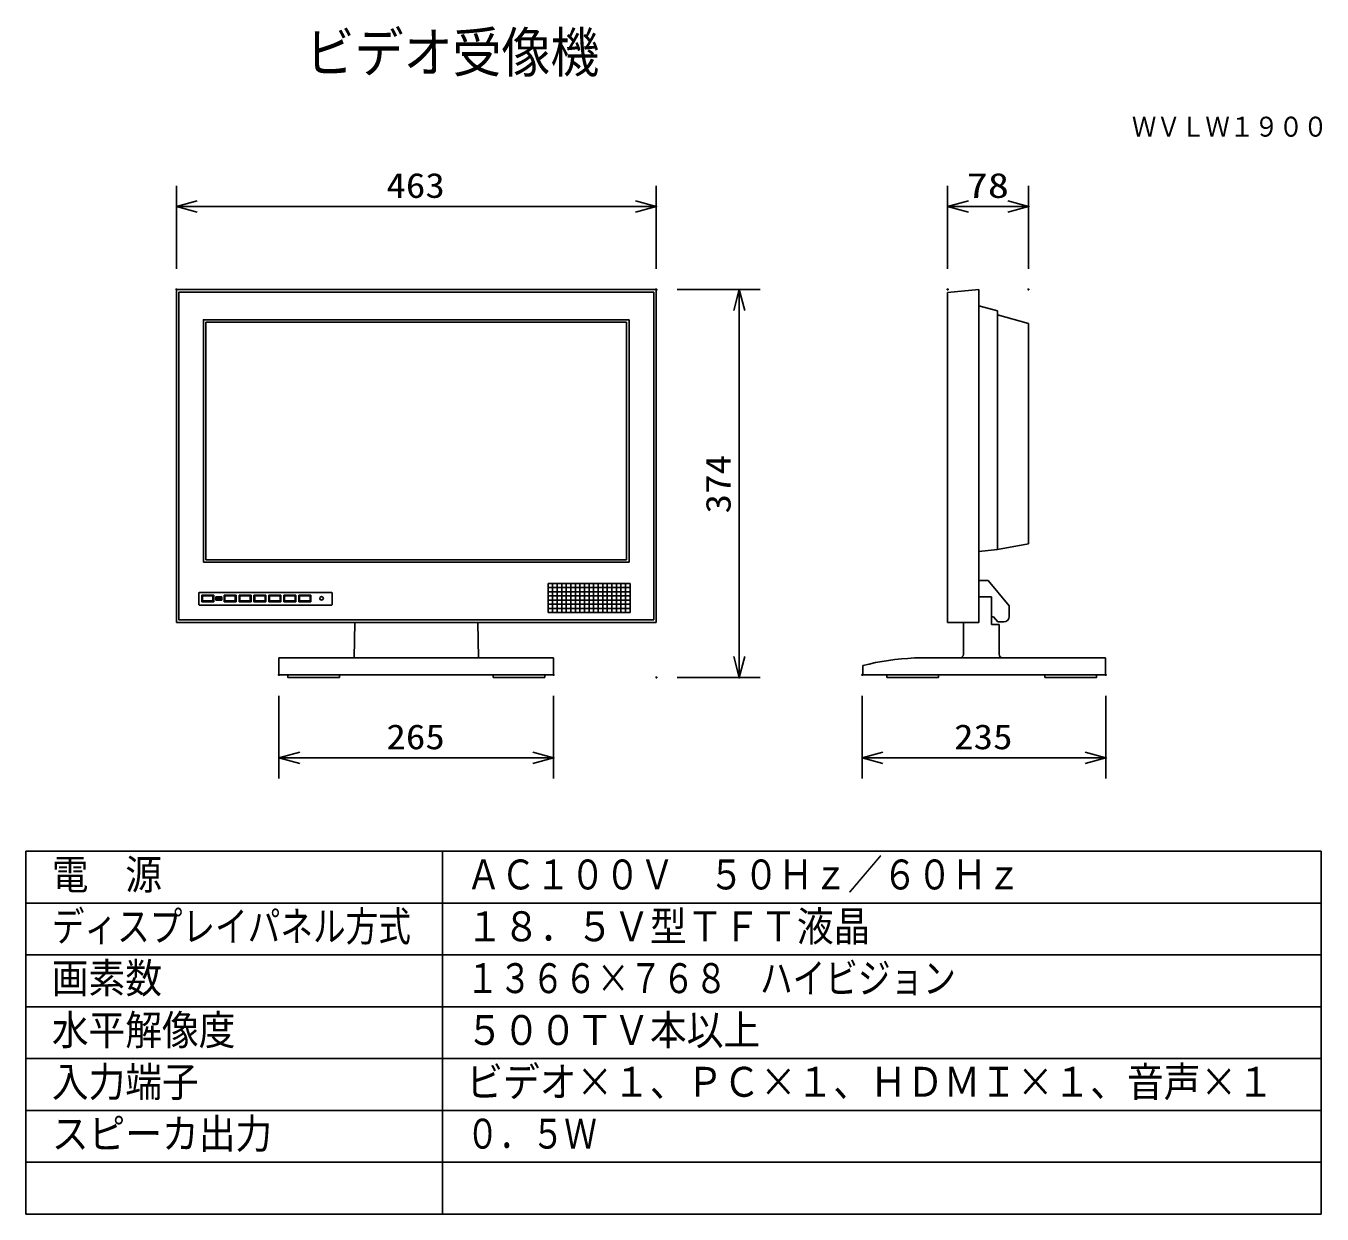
# Model space of a CAD drawing. Units: millimetres, scale not verified. Extents: x -62 to 63, y -57 to 58.
import ezdxf
from ezdxf.enums import TextEntityAlignment as Align

# ---------------------------------------------------------------- set-up
doc = ezdxf.new("R2010")
doc.units = ezdxf.units.MM
doc.header["$LTSCALE"] = 0.191441
doc.header["$PDMODE"] = 32
doc.header["$PDSIZE"] = 0.0957
for name, color, linetype in [('0-0_MOJI1', 2, 'Continuous'), ('0-1_TOUROKU', 1, 'Continuous'), ('0-2_GAIKEI', 1, 'Continuous'), ('0-3_WAKU', 7, 'Continuous')]:
    doc.layers.add(name, color=color, linetype=linetype)
doc.styles.add('ＭＳ ゴシック', font='')
doc.styles.get('ＭＳ ゴシック').set_extended_font_data('MS Gothic')

# ---------------------------------------------------------------- blocks, each defined once
blk = doc.blocks.new('_OPEN30')
at = {"layer": '0-3_WAKU'}
blk.add_line((0, 0), (-1, 0), dxfattribs=at)
blk.add_lwpolyline([(-1, 0.26795), (0, 0), (-1, -0.26795)], dxfattribs=at)

msp = doc.modelspace()

# ---------------------------------------------------------------- linework, layer by layer
at = {"layer": '0-2_GAIKEI', "color": 3}
for p, q in [((-47.977, 34.3268), (-47.977, 42.3268)), ((-1.677, 34.3268), (-1.677, 42.3268)), ((26.4529, 34.3268), (26.4529, 42.3268)), ((34.2529, 34.3268), (34.2529, 42.3268)), ((-45.977, 40.3268), (-3.677, 40.3268)), ((28.4529, 40.3268), (32.2529, 40.3268)), ((0.3451, 32.3073), (8.3451, 32.3073)), ((6.3451, 30.3073), (6.3451, -3.0927)), ((0.3451, -5.0927), (8.3451, -5.0927)), ((-38.081, -6.8557), (-38.081, -14.8557)), ((-11.573, -6.8557), (-11.573, -14.8557)), ((18.2113, -6.8557), (18.2113, -14.8557)), ((41.7112, -6.8557), (41.7112, -14.8557)), ((-36.081, -12.8557), (-13.573, -12.8557)), ((20.2113, -12.8557), (39.7112, -12.8557))]:
    msp.add_line(p, q, dxfattribs=at)
at = {"layer": '0-2_GAIKEI', "color": 7}
for p, q in [((-47.977, 32.3073), (-47.977, 0.2073)), ((-1.677, 32.3073), (-47.977, 32.3073)), ((-1.677, 0.2073), (-1.677, 32.3073)), ((29.4529, 32.3073), (26.4529, 32.0422)), ((26.4529, 0.2073), (26.4529, 32.0422)), ((29.4529, 0.2073), (29.4529, 32.3073)), ((29.4529, 30.7507), (31.2529, 30.252)), ((31.2529, 29.8917), (34.2529, 29.0466)), ((34.2529, 7.7925), (34.2529, 29.0466)), ((31.2529, 7.2369), (34.2529, 7.7925)), ((29.4529, 7.0385), (31.2529, 7.2369)), ((30.3635, 4.2494), (29.4529, 4.2494)), ((32.4008, 1.818), (30.3635, 4.2494)), ((30.672, 2.6864), (29.4529, 2.6864)), ((30.672, 0.0118), (30.672, 2.6864)), ((32.4008, 0.7914), (32.4008, 1.818)), ((-47.977, 0.2073), (-1.677, 0.2073)), ((-30.7603, 0.2073), (-30.833, -3.2213)), ((-18.8937, 0.2073), (-18.821, -3.2213)), ((26.4529, 0.2073), (29.4529, 0.2073)), ((27.9832, 0.2073), (27.9832, -2.8925)), ((30.8805, 0.7325), (30.672, 0.7325)), ((31.4111, 0.0118), (30.672, 0.0118)), ((31.3062, 0.2636), (30.8805, 0.7325)), ((31.873, 0.2636), (31.3062, 0.2636)), ((31.4111, 0.0118), (31.4111, -2.8925)), ((-38.077, -3.2213), (-38.077, -4.8557)), ((-38.077, -3.2213), (-11.577, -3.2213)), ((-11.577, -3.2213), (-11.577, -4.8557)), ((23.2521, -3.2213), (41.6724, -3.2213)), ((41.6724, -3.2213), (41.6724, -4.8557)), ((-38.077, -4.8557), (-11.577, -4.8557)), ((18.2724, -3.9513), (18.2724, -4.8557)), ((18.2724, -4.8557), (41.6724, -4.8557))]:
    msp.add_line(p, q, dxfattribs=at)
at = {"layer": '0-2_GAIKEI'}
for p, q in [((31.2529, 7.2369), (31.2529, 30.252)), ((-4.5267, 29.1712), (-45.1272, 29.1712)), ((-4.5267, 29.1712), (-4.5267, 6.2505)), ((-4.2867, 29.4112), (-4.2867, 6.0105)), ((-45.3672, 6.0105), (-4.2867, 6.0105)), ((-12.1136, 3.9618), (-4.1936, 3.9618)), ((-12.1136, 1.1618), (-12.1136, 3.9618)), ((-4.1936, 1.1618), (-4.1936, 3.9618)), ((-45.8194, 3.0277), (-45.8194, 1.9541)), ((-45.7376, 3.1091), (-33.0244, 3.1091)), ((-45.5389, 2.853), (-45.5389, 2.2037)), ((-44.3796, 2.853), (-45.5389, 2.853)), ((-45.5389, 2.853), (-45.5389, 2.2037)), ((-44.3796, 2.853), (-45.5389, 2.853)), ((-45.4689, 2.7736), (-45.4689, 2.294)), ((-44.4591, 2.7736), (-45.4689, 2.7736)), ((-44.4591, 2.294), (-44.4591, 2.7736)), ((-44.3796, 2.2037), (-44.3796, 2.853)), ((-44.3796, 2.2037), (-44.3796, 2.853)), ((-44.16, 2.6907), (-44.16, 2.366)), ((-43.58, 2.6907), (-44.16, 2.6907)), ((-44.16, 2.6907), (-44.16, 2.366)), ((-43.58, 2.6907), (-44.16, 2.6907)), ((-44.0848, 2.6207), (-44.0848, 2.4413)), ((-43.6602, 2.6207), (-44.0848, 2.6207)), ((-43.6602, 2.4413), (-43.6602, 2.6207)), ((-43.58, 2.366), (-43.58, 2.6907)), ((-43.58, 2.366), (-43.58, 2.6907)), ((-43.3803, 2.853), (-43.3803, 2.2037)), ((-42.2207, 2.853), (-43.3803, 2.853)), ((-43.3803, 2.853), (-43.3803, 2.2037)), ((-42.2207, 2.853), (-43.3803, 2.853)), ((-43.3103, 2.7736), (-43.3103, 2.294)), ((-42.3006, 2.7736), (-43.3103, 2.7736)), ((-42.3006, 2.294), (-42.3006, 2.7736)), ((-42.2207, 2.2037), (-42.2207, 2.853)), ((-42.2207, 2.2037), (-42.2207, 2.853)), ((-41.9359, 2.853), (-41.9359, 2.2037)), ((-40.7766, 2.853), (-41.9359, 2.853)), ((-41.9359, 2.853), (-41.9359, 2.2037)), ((-40.7766, 2.853), (-41.9359, 2.853)), ((-41.8663, 2.7736), (-41.8663, 2.294)), ((-40.8565, 2.7736), (-41.8663, 2.7736)), ((-40.8565, 2.294), (-40.8565, 2.7736)), ((-40.7766, 2.2037), (-40.7766, 2.853)), ((-40.7766, 2.2037), (-40.7766, 2.853)), ((-40.4919, 2.853), (-40.4919, 2.2037)), ((-39.3327, 2.853), (-40.4919, 2.853)), ((-40.4919, 2.853), (-40.4919, 2.2037)), ((-39.3327, 2.853), (-40.4919, 2.853)), ((-40.4222, 2.7736), (-40.4222, 2.294)), ((-39.4124, 2.7736), (-40.4222, 2.7736)), ((-39.4124, 2.294), (-39.4124, 2.7736)), ((-39.3327, 2.2037), (-39.3327, 2.853)), ((-39.3327, 2.2037), (-39.3327, 2.853)), ((-39.048, 2.853), (-39.048, 2.2037)), ((-37.8883, 2.853), (-39.048, 2.853)), ((-39.048, 2.853), (-39.048, 2.2037)), ((-37.8883, 2.853), (-39.048, 2.853)), ((-38.9778, 2.7736), (-38.9778, 2.294)), ((-37.9682, 2.7736), (-38.9778, 2.7736)), ((-37.9682, 2.294), (-37.9682, 2.7736)), ((-37.8883, 2.2037), (-37.8883, 2.853)), ((-37.8883, 2.2037), (-37.8883, 2.853)), ((-37.6039, 2.853), (-37.6039, 2.2037)), ((-36.4443, 2.853), (-37.6039, 2.853)), ((-37.6039, 2.853), (-37.6039, 2.2037)), ((-36.4443, 2.853), (-37.6039, 2.853)), ((-37.5339, 2.7736), (-37.5339, 2.294)), ((-36.5245, 2.7736), (-37.5339, 2.7736)), ((-36.5245, 2.294), (-36.5245, 2.7736)), ((-36.4443, 2.2037), (-36.4443, 2.853)), ((-36.4443, 2.2037), (-36.4443, 2.853)), ((-36.1598, 2.853), (-36.1598, 2.2037)), ((-35.0002, 2.853), (-36.1598, 2.853)), ((-36.1598, 2.853), (-36.1598, 2.2037)), ((-35.0002, 2.853), (-36.1598, 2.853)), ((-36.0895, 2.7736), (-36.0895, 2.294)), ((-35.0801, 2.7736), (-36.0895, 2.7736)), ((-35.0801, 2.294), (-35.0801, 2.7736)), ((-35.0002, 2.2037), (-35.0002, 2.853)), ((-35.0002, 2.2037), (-35.0002, 2.853)), ((-32.9429, 3.0277), (-32.9429, 1.9541)), ((-45.7376, 1.8727), (-33.0244, 1.8727)), ((-45.5389, 2.2037), (-44.3796, 2.2037)), ((-45.5389, 2.2037), (-44.3796, 2.2037)), ((-45.4689, 2.294), (-44.4591, 2.294)), ((-44.16, 2.366), (-43.58, 2.366)), ((-44.16, 2.366), (-43.58, 2.366)), ((-44.0848, 2.4413), (-43.6602, 2.4413)), ((-43.3803, 2.2037), (-42.2207, 2.2037)), ((-43.3803, 2.2037), (-42.2207, 2.2037)), ((-43.3103, 2.294), (-42.3006, 2.294)), ((-41.9359, 2.2037), (-40.7766, 2.2037)), ((-41.9359, 2.2037), (-40.7766, 2.2037)), ((-41.8663, 2.294), (-40.8565, 2.294)), ((-40.4919, 2.2037), (-39.3327, 2.2037)), ((-40.4919, 2.2037), (-39.3327, 2.2037)), ((-40.4222, 2.294), (-39.4124, 2.294)), ((-39.048, 2.2037), (-37.8883, 2.2037)), ((-39.048, 2.2037), (-37.8883, 2.2037)), ((-38.9778, 2.294), (-37.9682, 2.294)), ((-37.6039, 2.2037), (-36.4443, 2.2037)), ((-37.6039, 2.2037), (-36.4443, 2.2037)), ((-37.5339, 2.294), (-36.5245, 2.294)), ((-36.1598, 2.2037), (-35.0002, 2.2037)), ((-36.1598, 2.2037), (-35.0002, 2.2037)), ((-36.0895, 2.294), (-35.0801, 2.294)), ((-12.1136, 1.1618), (-4.1936, 1.1618)), ((-32.2436, -4.8557), (-32.2436, -5.0927)), ((-17.4103, -4.8557), (-17.4103, -5.0927)), ((-12.4212, -4.8557), (-12.4212, -5.0927)), ((20.594, -4.8557), (20.594, -5.0927)), ((25.5832, -4.8557), (25.5832, -5.0927)), ((35.839, -4.8557), (35.839, -5.0927)), ((-12.4212, -5.0927), (-17.4103, -5.0927)), ((25.5832, -5.0927), (20.594, -5.0927))]:
    msp.add_line(p, q, dxfattribs=at)
at = {"layer": '0-2_GAIKEI', "color": 134}
for p, q in [((-11.6736, 1.1618), (-11.6736, 3.9618)), ((-11.2336, 1.1618), (-11.2336, 3.9618)), ((-10.7936, 1.1618), (-10.7936, 3.9618)), ((-10.3536, 1.1618), (-10.3536, 3.9618)), ((-9.9136, 1.1618), (-9.9136, 3.9618)), ((-9.4736, 1.1618), (-9.4736, 3.9618)), ((-9.0336, 1.1618), (-9.0336, 3.9618)), ((-8.5936, 1.1618), (-8.5936, 3.9618)), ((-8.1536, 1.1618), (-8.1536, 3.9618)), ((-7.7136, 1.1618), (-7.7136, 3.9618)), ((-7.2736, 1.1618), (-7.2736, 3.9618)), ((-6.8336, 1.1618), (-6.8336, 3.9618)), ((-6.3936, 1.1618), (-6.3936, 3.9618)), ((-5.9536, 1.1618), (-5.9536, 3.9618)), ((-5.5136, 1.1618), (-5.5136, 3.9618)), ((-5.0736, 1.1618), (-5.0736, 3.9618)), ((-4.6336, 1.1618), (-4.6336, 3.9618)), ((-12.1136, 3.5618), (-4.1936, 3.5618)), ((-12.1136, 3.1618), (-4.1936, 3.1618)), ((-12.1136, 2.7618), (-4.1936, 2.7618)), ((-12.1136, 2.3618), (-4.1936, 2.3618)), ((-12.1136, 1.9618), (-4.1936, 1.9618)), ((-12.1136, 1.5618), (-4.1936, 1.5618))]:
    msp.add_line(p, q, dxfattribs=at)
at = {"layer": '0-2_GAIKEI'}
msp.add_lwpolyline([(-1.917, 0.4473), (-1.917, 32.0673), (-47.737, 32.0673), (-47.737, 0.4473)], close=True, dxfattribs=at)
for points in [[(-4.2867, 29.4112), (-45.3672, 29.4112), (-45.3672, 6.0105)], [(-45.1272, 29.1712), (-45.1272, 6.2505), (-4.5267, 6.2505)], [(-37.2328, -4.8557), (-37.2328, -5.0927), (-32.2436, -5.0927)], [(40.8282, -4.8557), (40.8282, -5.0927), (35.839, -5.0927)]]:
    msp.add_lwpolyline(points, dxfattribs=at)
msp.add_circle((-33.9678, 2.5284), 0.1701, dxfattribs=at)
for centre, radius, start, end in [((-45.7377, 3.0275), 0.0817, 89.93484, 179.84178), ((-33.0243, 3.0277), 0.0814, 359.96654, 90.03346), ((-45.7381, 1.954), 0.0813, 179.87216, 270.35121), ((-33.0239, 1.9537), 0.081, 269.68083, 0.31917)]:
    msp.add_arc(centre, radius, start, end, dxfattribs=at)
at = {"layer": '0-2_GAIKEI', "color": 7}
for centre, radius, start, end in [((31.873, 0.7914), 0.5278, 270, 360), ((24.2571, -27.4262), 24.2258, 92.37742, 104.30227), ((27.6227, -2.8592), 0.3621, 270.56856, 354.728), ((31.7717, -2.8592), 0.3621, 185.272, 269.43144)]:
    msp.add_arc(centre, radius, start, end, dxfattribs=at)
at = {"layer": '0-3_WAKU', "color": 4}
for p, q in [((-62.5, -21.858), (-62.5, -56.858)), ((62.5, -21.858), (-62.5, -21.858)), ((-22.2944, -56.858), (-22.2944, -21.858)), ((62.5, -56.858), (62.5, -21.858)), ((-62.5, -56.858), (62.5, -56.858))]:
    msp.add_line(p, q, dxfattribs=at)
at = {"layer": '0-3_WAKU', "color": 1}
for p, q in [((62.5, -26.858), (-62.5, -26.858)), ((62.5, -31.858), (-62.5, -31.858)), ((62.5, -36.858), (-62.5, -36.858)), ((62.5, -41.858), (-62.5, -41.858)), ((62.5, -46.858), (-62.5, -46.858)), ((62.5, -51.858), (-62.5, -51.858))]:
    msp.add_line(p, q, dxfattribs=at)
at = {"layer": '0-3_WAKU'}
for p in [(-1.677, 40.3268), (34.2529, 40.3268), (-47.977, 32.3268), (-1.677, 32.3268), (-1.6549, 32.3073), (26.4529, 32.3268), (34.2529, 32.3268), (-38.081, -4.8557), (-11.573, -4.8557), (18.2113, -4.8557), (41.7112, -4.8557), (-1.6549, -5.0927), (6.3451, -5.0927), (-11.573, -12.8557), (41.7112, -12.8557)]:
    msp.add_point(p, dxfattribs=at)

# ---------------------------------------------------------------- block references
at = {"layer": '0-2_GAIKEI', "xscale": 2, "yscale": 2}
for p, rotation in [((-47.977, 40.3268), 180), ((26.4529, 40.3268), 180), ((6.3451, 32.3073), 90), ((6.3451, -5.0927), 270), ((-38.081, -12.8557), 180), ((18.2113, -12.8557), 180)]:
    msp.add_blockref('_OPEN30', p, dxfattribs=dict(at, rotation=rotation))
for p in [(-1.677, 40.3268), (34.2529, 40.3268), (-11.573, -12.8557), (41.7112, -12.8557)]:
    msp.add_blockref('_OPEN30', p, dxfattribs=at)

# ---------------------------------------------------------------- texts
at = {"layer": '0-0_MOJI1', "style": 'ＭＳ ゴシック'}
for s, height, width, p in [('ビデオ受像機', 3.848, 0.9, (-35.5, 52.1178)), ('電\u3000源', 2.887, 0.9, (-60, -26.4131)), ('ＡＣ１００Ｖ\u3000５０Ｈｚ／６０Ｈｚ', 2.887, 0.85, (-20, -26.4131)), ('ディスプレイパネル方式', 2.887, 0.8, (-60, -31.4131)), ('１８．５Ｖ型ＴＦＴ液晶', 2.887, 0.9, (-20, -31.4131)), ('画素数', 2.887, 0.9, (-60, -36.4131)), ('１３６６×７６８\u3000ハイビジョン', 2.887, 0.8, (-20, -36.4131)), ('水平解像度', 2.887, 0.9, (-60, -41.4131)), ('５００ＴＶ本以上', 2.887, 0.9, (-20, -41.4131)), ('入力端子', 2.887, 0.9, (-60, -46.4131)), ('ビデオ×１、ＰＣ×１、ＨＤＭＩ×１、音声×１', 2.887, 0.9, (-20, -46.4131)), ('スピーカ出力', 2.887, 0.9, (-60, -51.4131)), ('０．５Ｗ', 2.887, 0.8, (-20, -51.4131))]:
    msp.add_text(s, height=height, dxfattribs=dict(at, width=width)).set_placement(p, align=Align.BOTTOM_LEFT)
at = {"layer": '0-1_TOUROKU', "style": 'ＭＳ ゴシック', "width": 0.9}
msp.add_text('ＷＶＬＷ１９００', height=1.924, dxfattribs=at).set_placement((44.2333, 46.4879), align=Align.BOTTOM_LEFT)
at = {"layer": '0-2_GAIKEI', "color": 3, "style": 'ＭＳ ゴシック'}
for s, width, p in [('463', 1.15, (-27.7141, 40.4364)), ('78', 1.25, (28.286, 40.4364)), ('265', 1.15, (-27.7141, -12.7461)), ('235', 1.15, (27.0741, -12.7461))]:
    msp.add_text(s, height=2.406, dxfattribs=dict(at, width=width)).set_placement(p, align=Align.BOTTOM_LEFT)
at = {"layer": '0-2_GAIKEI', "color": 3, "style": 'ＭＳ ゴシック', "width": 1.15}
msp.add_text('374', height=2.406, rotation=90, dxfattribs=at).set_placement((6.2356, 10.7201), align=Align.BOTTOM_LEFT)

doc.saveas('drawing.dxf')
